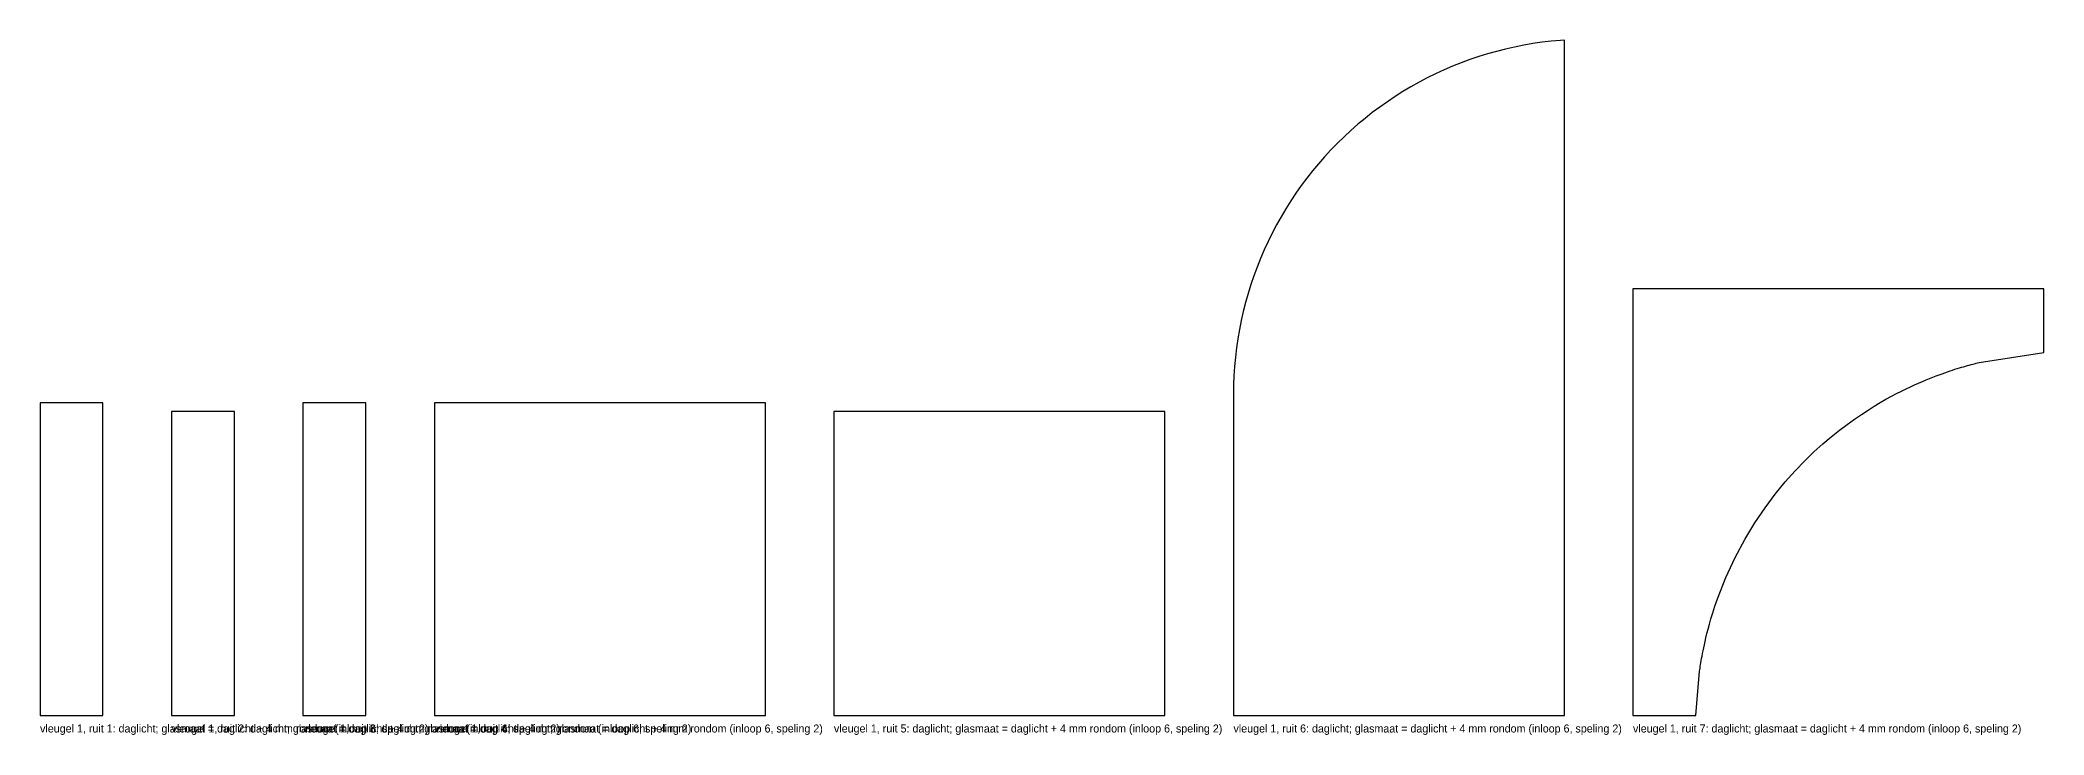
# Model space of a CAD drawing. Header units: millimetres. Extents: x 0 to 7132, y -34 to 1181.
# Drawn here: x 0 to 3506, y -34 to 1181 of the extents above; entities that cross this region are included whole.
import ezdxf

# ---------------------------------------------------------------- set-up
doc = ezdxf.new("R2010")
doc.units = ezdxf.units.MM

msp = doc.modelspace()

# ---------------------------------------------------------------- linework, layer by layer
at = {"layer": 'DAGLICHT'}
for p, q in [((2532.6265, 1157.0937), (2517.1004, 1152.2728)), ((2548.2734, 1161.5066), (2532.6265, 1157.0937)), ((2564.0304, 1165.5084), (2548.2734, 1161.5066)), ((2579.8868, 1169.0963), (2564.0304, 1165.5084)), ((2595.8317, 1172.268), (2579.8868, 1169.0963)), ((2611.8542, 1175.0211), (2595.8317, 1172.268)), ((2627.9432, 1177.3539), (2611.8542, 1175.0211)), ((2644.0878, 1179.2648), (2627.9432, 1177.3539)), ((2660.2769, 1180.7523), (2644.0878, 1179.2648)), ((2667, 1181.193), (2660.2769, 1180.7523)), ((2667, 561.6667), (2667, 1181.193)), ((2441.6526, 1122.1721), (2427.0719, 1114.9817)), ((2456.4165, 1128.9784), (2441.6526, 1122.1721)), ((2471.3536, 1135.3959), (2456.4165, 1128.9784)), ((2486.4535, 1141.4201), (2471.3536, 1135.3959)), ((2501.7059, 1147.047), (2486.4535, 1141.4201)), ((2517.1004, 1152.2728), (2501.7059, 1147.047)), ((2384.5284, 1091.1562), (2370.7792, 1082.4811)), ((2398.5, 1099.4684), (2384.5284, 1091.1562)), ((2412.6844, 1107.4121), (2398.5, 1099.4684)), ((2427.0719, 1114.9817), (2412.6844, 1107.4121)), ((2330.9592, 1054.3391), (2318.192, 1044.2743)), ((2343.9854, 1064.0662), (2330.9592, 1054.3391)), ((2357.2617, 1073.449), (2343.9854, 1064.0662)), ((2370.7792, 1082.4811), (2357.2617, 1073.449)), ((2293.4699, 1023.1596), (2281.5318, 1012.1242)), ((2305.6928, 1033.8788), (2293.4699, 1023.1596)), ((2318.192, 1044.2743), (2305.6928, 1033.8788)), ((2258.5425, 989.1349), (2247.5071, 977.1968)), ((2269.8867, 1000.78), (2258.5425, 989.1349)), ((2281.5318, 1012.1242), (2269.8867, 1000.78)), ((2226.3924, 952.4746), (2216.3276, 939.7075)), ((2236.7879, 964.9739), (2226.3924, 952.4746)), ((2247.5071, 977.1968), (2236.7879, 964.9739)), ((2197.2176, 913.4049), (2188.1856, 899.8875)), ((2206.6004, 926.6813), (2197.2176, 913.4049)), ((2216.3276, 939.7075), (2206.6004, 926.6813)), ((2179.5105, 886.1383), (2171.1982, 872.1667)), ((2188.1856, 899.8875), (2179.5105, 886.1383)), ((2155.6849, 843.5948), (2148.4945, 829.0141)), ((2163.2546, 857.9823), (2155.6849, 843.5948)), ((2171.1982, 872.1667), (2163.2546, 857.9823)), ((2141.6883, 814.2501), (2135.2708, 799.3131)), ((2148.4945, 829.0141), (2141.6883, 814.2501)), ((2129.2466, 784.2132), (2123.6196, 768.9607)), ((2135.2708, 799.3131), (2129.2466, 784.2132)), ((2113.5729, 738.0402), (2109.1601, 722.3933)), ((2118.3939, 753.5662), (2113.5729, 738.0402)), ((2123.6196, 768.9607), (2118.3939, 753.5662)), ((3506, 746), (2787, 746)), ((2787, 746), (2787, 0)), ((3506, 635.1486), (3506, 746)), ((2105.1583, 706.6362), (2101.5703, 690.7798)), ((2109.1601, 722.3933), (2105.1583, 706.6362)), ((2098.3987, 674.8349), (2095.6455, 658.8125)), ((2101.5703, 690.7798), (2098.3987, 674.8349)), ((2093.3127, 642.7234), (2091.4019, 626.5788)), ((2095.6455, 658.8125), (2093.3127, 642.7234)), ((3392.5413, 617.1658), (3505.839, 634.6333)), ((3505.839, 634.6333), (3506, 635.1486)), ((2089.9143, 610.3898), (2088.8511, 594.1673)), ((2091.4019, 626.5788), (2089.9143, 610.3898)), ((3322.7152, 595.7764), (3327.8224, 597.636)), ((3327.8224, 597.636), (3332.7172, 599.3731)), ((3332.7172, 599.3731), (3337.4117, 600.998)), ((3337.4117, 600.998), (3341.917, 602.5199)), ((3341.917, 602.5199), (3346.2437, 603.947)), ((3346.2437, 603.947), (3350.4015, 605.2869)), ((3350.4015, 605.2869), (3354.3996, 606.5464)), ((3354.3996, 606.5464), (3358.2466, 607.7316)), ((3358.2466, 607.7316), (3361.9503, 608.8482)), ((3361.9503, 608.8482), (3365.5183, 609.9011)), ((3365.5183, 609.9011), (3368.9576, 610.8952)), ((3368.9576, 610.8952), (3372.2746, 611.8346)), ((3372.2746, 611.8346), (3375.4755, 612.7231)), ((3375.4755, 612.7231), (3378.5661, 613.5644)), ((3378.5661, 613.5644), (3381.5517, 614.3616)), ((3381.5517, 614.3616), (3384.4375, 615.1177)), ((3384.4375, 615.1177), (3387.228, 615.8355)), ((3387.228, 615.8355), (3389.9279, 616.5174)), ((3389.9279, 616.5174), (3392.5413, 617.1658)), ((2088.2128, 577.9226), (2088, 561.6667)), ((2088, 561.6667), (2088, 0)), ((2088.8511, 594.1673), (2088.2128, 577.9226)), ((2667, 0), (2667, 561.6667)), ((3239.1021, 558.0472), (3248.0757, 562.7945)), ((3248.0757, 562.7945), (3256.6076, 567.1439)), ((3256.6076, 567.1439), (3264.7239, 571.1362)), ((3264.7239, 571.1362), (3272.4492, 574.8074)), ((3272.4492, 574.8074), (3279.807, 578.1893)), ((3279.807, 578.1893), (3286.8193, 581.31)), ((3286.8193, 581.31), (3293.5071, 584.1948)), ((3293.5071, 584.1948), (3299.8897, 586.8657)), ((3299.8897, 586.8657), (3305.9853, 589.3425)), ((3305.9853, 589.3425), (3311.811, 591.643)), ((3311.811, 591.643), (3317.3827, 593.7829)), ((3317.3827, 593.7829), (3322.7152, 595.7764)), ((110, 546.6667), (0, 546.6667)), ((0, 546.6667), (0, 0)), ((110, 0), (110, 546.6667)), ((340, 531.6667), (230, 531.6667)), ((230, 531.6667), (230, 0)), ((340, 0), (340, 531.6667)), ((570, 546.6667), (460, 546.6667)), ((460, 546.6667), (460, 0)), ((570, 0), (570, 546.6667)), ((1269, 546.6667), (690, 546.6667)), ((690, 546.6667), (690, 0)), ((1269, 0), (1269, 546.6667)), ((1968, 531.6667), (1389, 531.6667)), ((1389, 531.6667), (1389, 0)), ((1968, 0), (1968, 531.6667)), ((3174.4243, 518.1437), (3186.635, 526.4946)), ((3186.635, 526.4946), (3198.2366, 534.0597)), ((3198.2366, 534.0597), (3209.2556, 540.9256)), ((3209.2556, 540.9256), (3219.7204, 547.1686)), ((3219.7204, 547.1686), (3229.6597, 552.856)), ((3229.6597, 552.856), (3239.1021, 558.0472)), ((3133.9215, 487.3345), (3148.0838, 498.6809)), ((3148.0838, 498.6809), (3161.5804, 508.9093)), ((3161.5804, 508.9093), (3174.4243, 518.1437)), ((3087.4754, 445.1283), (3103.5989, 460.7191)), ((3103.5989, 460.7191), (3119.09, 474.7318)), ((3119.09, 474.7318), (3133.9215, 487.3345)), ((3053.5605, 408.4744), (3070.7694, 427.7776)), ((3070.7694, 427.7776), (3087.4754, 445.1283)), ((3018.1397, 363.2183), (3035.9641, 387.0202)), ((3035.9641, 387.0202), (3053.5605, 408.4744)), ((3000.2975, 336.885), (3018.1397, 363.2183)), ((2982.7039, 307.8642), (3000.2975, 336.885)), ((2965.6834, 276.047), (2982.7039, 307.8642)), ((2949.6159, 241.3931), (2965.6834, 276.047)), ((2934.926, 203.955), (2949.6159, 241.3931)), ((2923.4653, 168.7317), (2926.6431, 179.2077)), ((2926.6431, 179.2077), (2930.4129, 190.8814)), ((2930.4129, 190.8814), (2934.926, 203.955)), ((2914.7189, 135.8511), (2916.4527, 142.9526)), ((2916.4527, 142.9526), (2918.4494, 150.7318)), ((2918.4494, 150.7318), (2920.7637, 159.2861)), ((2920.7637, 159.2861), (2923.4653, 168.7317)), ((2907.8976, 103.6168), (2908.7284, 108.0157)), ((2908.7284, 108.0157), (2909.657, 112.7467)), ((2909.657, 112.7467), (2910.6991, 117.8479)), ((2910.6991, 117.8479), (2911.8738, 123.3635)), ((2911.8738, 123.3635), (2913.2043, 129.3447)), ((2913.2043, 129.3447), (2914.7189, 135.8511)), ((2897.1732, 0.0155), (2903.5536, 77.1406)), ((2903.5536, 77.1406), (2903.9384, 79.7924)), ((2903.9384, 79.7924), (2904.3578, 82.5996)), ((2904.3578, 82.5996), (2904.8162, 85.5761)), ((2904.8162, 85.5761), (2905.3185, 88.7373)), ((2905.3185, 88.7373), (2905.8704, 92.1009)), ((2905.8704, 92.1009), (2906.4788, 95.6866)), ((2906.4788, 95.6866), (2907.1514, 99.5168)), ((2907.1514, 99.5168), (2907.8976, 103.6168)), ((0, 0), (110, 0)), ((230, 0), (340, 0)), ((460, 0), (570, 0)), ((690, 0), (1269, 0)), ((1389, 0), (1968, 0)), ((2088, 0), (2667, 0)), ((2787, 0), (2894.85, 0)), ((2894.85, 0), (2897.1732, 0.0155))]:
    msp.add_line(p, q, dxfattribs=at)

# ---------------------------------------------------------------- texts
at = {"layer": 'TEKST'}
for s, p in [('vleugel 1, ruit 1: daglicht; glasmaat = daglicht + 4 mm rondom (inloop 6, speling 2)', (0, -30)), ('vleugel 1, ruit 2: daglicht; glasmaat = daglicht + 4 mm rondom (inloop 6, speling 2)', (230, -30)), ('vleugel 1, ruit 3: daglicht; glasmaat = daglicht + 4 mm rondom (inloop 6, speling 2)', (460, -30)), ('vleugel 1, ruit 4: daglicht; glasmaat = daglicht + 4 mm rondom (inloop 6, speling 2)', (690, -30)), ('vleugel 1, ruit 5: daglicht; glasmaat = daglicht + 4 mm rondom (inloop 6, speling 2)', (1389, -30)), ('vleugel 1, ruit 6: daglicht; glasmaat = daglicht + 4 mm rondom (inloop 6, speling 2)', (2088, -30)), ('vleugel 1, ruit 7: daglicht; glasmaat = daglicht + 4 mm rondom (inloop 6, speling 2)', (2787, -30))]:
    msp.add_text(s, height=14, dxfattribs=at).set_placement(p)

doc.saveas('drawing.dxf')
